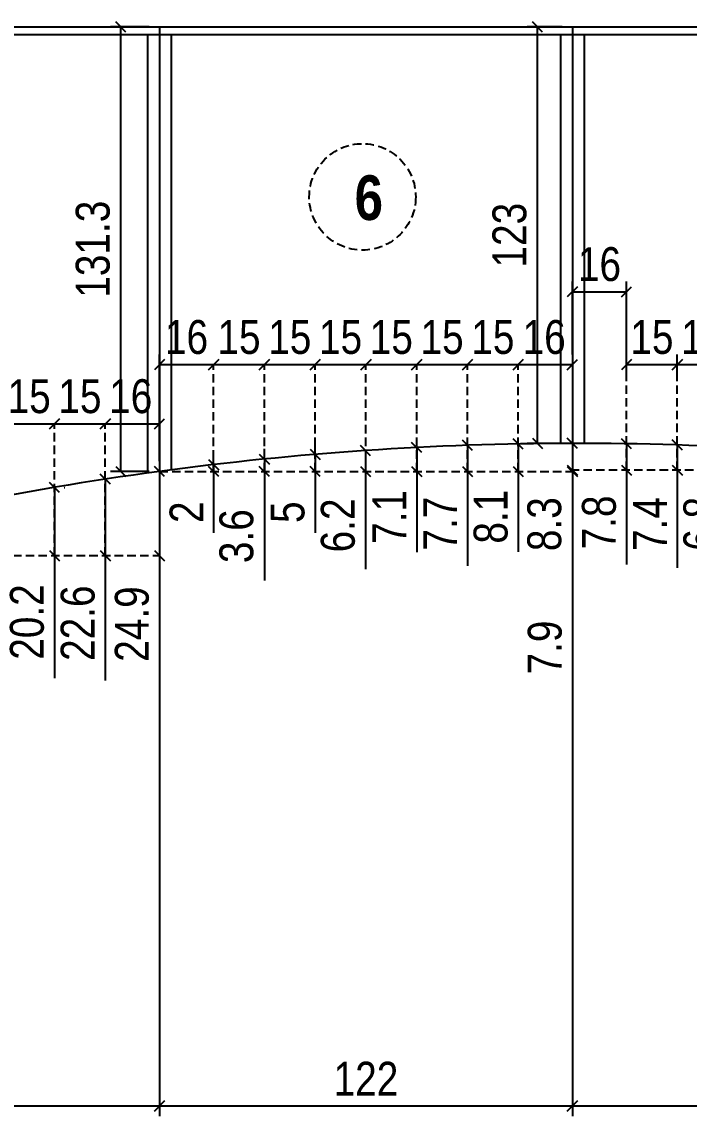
# Model space of a CAD drawing. Extents: x -15895 to 12929, y -2522 to 15173.
# Drawn here: x 10569 to 10766.1, y 4636.3 to 4959.6 of the extents above; entities that cross this region are included whole.
import ezdxf

# ---------------------------------------------------------------- set-up
doc = ezdxf.new("R2010")
doc.units = 0
doc.header["$PDMODE"] = 35
doc.header["$PDSIZE"] = -10
doc.linetypes.add('DASHED', pattern=[0.75, 0.5, -0.25])
for name, color, linetype in [('COTA', 241, 'Continuous'), ('NOMENCLATURA', 7, 'Continuous'), ('Painéis', 200, 'Continuous'), ('SARR_2.2x7', 40, 'Continuous'), ('SARR_3.5x7', 81, 'Continuous')]:
    doc.layers.add(name, color=color, linetype=linetype)
doc.styles.add('COTA TECNICA', font='techl___.ttf', dxfattribs={"height": 10})
doc.styles.add('TECNICA', font='techb___.ttf', dxfattribs={"height": 10})
doc.dimstyles.new('PAINEL', dxfattribs={"dimtxt": 10, "dimasz": 3, "dimexe": 3, "dimexo": 3, "dimgap": 3, "dimtad": 1, "dimdec": 1, "dimzin": 12, "dimdsep": 46, "dimtxsty": 'COTA TECNICA', "dimblk1": 'OBLIQUE', "dimblk2": 'OBLIQUE', "dimsah": 1, "dimcen": 0.9, "dimclrd": 4, "dimclre": 4, "dimclrt": 240, "dimadec": 1, "dimazin": 3, "dimtfac": 1, "dimtdec": 1, "dimtmove": 0, "dimatfit": 3, "dimfxl": 1, "dimtolj": 1, "dimtzin": 12, "dimarcsym": 0})

# ---------------------------------------------------------------- blocks, each defined once
blk = doc.blocks.new('_Oblique')
at = {"color": 0, "linetype": 'ByBlock', "lineweight": -2}
blk.add_line((-0.5, -0.5), (0.5, 0.5), dxfattribs=at)
blk = doc.blocks.new('*D2033')
at = {"layer": 'COTA', "color": 4, "lineweight": -2, "transparency": 16777216}
for p, q in [((10609.64, 4823.77), (10609.64, 4636.29)), ((10487.64, 4798.89), (10487.64, 4636.29)), ((10487.64, 4639.29), (10609.64, 4639.29))]:
    blk.add_line(p, q, dxfattribs=at)
at = {"layer": 'Defpoints', "color": 0, "transparency": 16777216}
for p in [(10609.64, 4826.77), (10487.64, 4801.89), (10609.64, 4639.29)]:
    blk.add_point(p, dxfattribs=at)
at = {"layer": 'COTA', "color": 4, "lineweight": -2, "transparency": 16777216, "xscale": 3, "yscale": 3, "zscale": 3, "rotation": 180}
blk.add_blockref('_Oblique', (10487.64, 4639.29), dxfattribs=at)
at = {"layer": 'COTA', "color": 4, "lineweight": -2, "transparency": 16777216, "xscale": 3, "yscale": 3, "zscale": 3}
blk.add_blockref('_Oblique', (10609.64, 4639.29), dxfattribs=at)
at = {"layer": 'COTA', "color": 240, "transparency": 16777216, "insert": (10548.64, 4647.35), "char_height": 10, "attachment_point": 5, "style": 'COTA TECNICA'}
blk.add_mtext('\\A1;122', dxfattribs=at)
blk = doc.blocks.new('*D2034')
at = {"layer": 'COTA', "color": 4, "lineweight": -2, "transparency": 16777216}
for p, q in [((10731.64, 4832.05), (10731.64, 4636.29)), ((10609.64, 4823.77), (10609.64, 4636.29)), ((10609.64, 4639.29), (10731.64, 4639.29))]:
    blk.add_line(p, q, dxfattribs=at)
at = {"layer": 'Defpoints', "color": 0, "transparency": 16777216}
for p in [(10731.64, 4835.05), (10609.64, 4826.77), (10731.64, 4639.29)]:
    blk.add_point(p, dxfattribs=at)
at = {"layer": 'COTA', "color": 4, "lineweight": -2, "transparency": 16777216, "xscale": 3, "yscale": 3, "zscale": 3, "rotation": 180}
blk.add_blockref('_Oblique', (10609.64, 4639.29), dxfattribs=at)
at = {"layer": 'COTA', "color": 4, "lineweight": -2, "transparency": 16777216, "xscale": 3, "yscale": 3, "zscale": 3}
blk.add_blockref('_Oblique', (10731.64, 4639.29), dxfattribs=at)
at = {"layer": 'COTA', "color": 240, "transparency": 16777216, "insert": (10670.64, 4647.35), "char_height": 10, "attachment_point": 5, "style": 'COTA TECNICA'}
blk.add_mtext('\\A1;122', dxfattribs=at)
blk = doc.blocks.new('*D2035')
at = {"layer": 'COTA', "color": 4, "lineweight": -2, "transparency": 16777216}
for p, q in [((10731.64, 4832.05), (10731.64, 4636.29)), ((10853.64, 4824.17), (10853.64, 4636.29)), ((10731.64, 4639.29), (10853.64, 4639.29))]:
    blk.add_line(p, q, dxfattribs=at)
at = {"layer": 'Defpoints', "color": 0, "transparency": 16777216}
for p in [(10731.64, 4835.05), (10853.64, 4827.17), (10853.64, 4639.29)]:
    blk.add_point(p, dxfattribs=at)
at = {"layer": 'COTA', "color": 4, "lineweight": -2, "transparency": 16777216, "xscale": 3, "yscale": 3, "zscale": 3, "rotation": 180}
blk.add_blockref('_Oblique', (10731.64, 4639.29), dxfattribs=at)
at = {"layer": 'COTA', "color": 4, "lineweight": -2, "transparency": 16777216, "xscale": 3, "yscale": 3, "zscale": 3}
blk.add_blockref('_Oblique', (10853.64, 4639.29), dxfattribs=at)
at = {"layer": 'COTA', "color": 240, "transparency": 16777216, "insert": (10792.64, 4647.35), "char_height": 10, "attachment_point": 5, "style": 'COTA TECNICA'}
blk.add_mtext('\\A1;122', dxfattribs=at)
blk = doc.blocks.new('*D2048')
at = {"layer": 'COTA', "color": 4, "lineweight": -2, "transparency": 16777216}
for p, q in [((10606.64, 4958.09), (10595.2, 4958.09)), ((10598.2, 4826.77), (10598.2, 4958.09)), ((10606.64, 4826.77), (10595.2, 4826.77))]:
    blk.add_line(p, q, dxfattribs=at)
at = {"layer": 'Defpoints', "color": 0, "transparency": 16777216}
for p in [(10598.2, 4958.09), (10609.64, 4958.09), (10609.64, 4826.77)]:
    blk.add_point(p, dxfattribs=at)
at = {"layer": 'COTA', "color": 4, "lineweight": -2, "transparency": 16777216, "xscale": 3, "yscale": 3, "zscale": 3}
for p, rotation in [((10598.2, 4958.09), 90), ((10598.2, 4826.77), 270)]:
    blk.add_blockref('_Oblique', p, dxfattribs=dict(at, rotation=rotation))
at = {"layer": 'COTA', "color": 240, "transparency": 16777216, "insert": (10589.98, 4892.43), "char_height": 10, "attachment_point": 5, "rotation": 90, "style": 'COTA TECNICA'}
blk.add_mtext('\\A1;131.3', dxfattribs=at)
blk = doc.blocks.new('*D2049')
at = {"layer": 'COTA', "color": 4, "lineweight": -2, "transparency": 16777216}
for p, q in [((10728.64, 4958.09), (10718.31, 4958.09)), ((10721.31, 4835.05), (10721.31, 4958.09)), ((10728.64, 4835.05), (10718.31, 4835.05))]:
    blk.add_line(p, q, dxfattribs=at)
at = {"layer": 'Defpoints', "color": 0, "transparency": 16777216}
for p in [(10721.31, 4958.09), (10731.64, 4958.09), (10731.64, 4835.05)]:
    blk.add_point(p, dxfattribs=at)
at = {"layer": 'COTA', "color": 4, "lineweight": -2, "transparency": 16777216, "xscale": 3, "yscale": 3, "zscale": 3}
for p, rotation in [((10721.31, 4958.09), 90), ((10721.31, 4835.05), 270)]:
    blk.add_blockref('_Oblique', p, dxfattribs=dict(at, rotation=rotation))
at = {"layer": 'COTA', "color": 240, "transparency": 16777216, "insert": (10713.09, 4896.57), "char_height": 10, "attachment_point": 5, "rotation": 90, "style": 'COTA TECNICA'}
blk.add_mtext('\\A1;123', dxfattribs=at)
blk = doc.blocks.new('*D2111')
at = {"layer": 'COTA', "color": 4, "lineweight": -2, "transparency": 16777216}
blk.add_line((10563.64, 4840.83), (10578.64, 4840.83), dxfattribs=at)
at = {"layer": 'Defpoints', "color": 0, "transparency": 16777216}
for p in [(10563.64, 4840.83), (10578.64, 4840.83), (10578.64, 4840.83)]:
    blk.add_point(p, dxfattribs=at)
at = {"layer": 'COTA', "color": 4, "lineweight": -2, "transparency": 16777216, "xscale": 3, "yscale": 3, "zscale": 3, "rotation": 180}
blk.add_blockref('_Oblique', (10563.64, 4840.83), dxfattribs=at)
at = {"layer": 'COTA', "color": 4, "lineweight": -2, "transparency": 16777216, "xscale": 3, "yscale": 3, "zscale": 3}
blk.add_blockref('_Oblique', (10578.64, 4840.83), dxfattribs=at)
at = {"layer": 'COTA', "color": 240, "transparency": 16777216, "insert": (10571.14, 4848.94), "char_height": 10, "attachment_point": 5, "style": 'COTA TECNICA'}
blk.add_mtext('\\A1;15', dxfattribs=at)
blk = doc.blocks.new('*D2112')
at = {"layer": 'COTA', "color": 4, "lineweight": -2, "transparency": 16777216}
blk.add_line((10578.64, 4840.83), (10593.64, 4840.83), dxfattribs=at)
at = {"layer": 'Defpoints', "color": 0, "transparency": 16777216}
for p in [(10578.64, 4840.83), (10593.64, 4840.83), (10593.64, 4840.83)]:
    blk.add_point(p, dxfattribs=at)
at = {"layer": 'COTA', "color": 4, "lineweight": -2, "transparency": 16777216, "xscale": 3, "yscale": 3, "zscale": 3, "rotation": 180}
blk.add_blockref('_Oblique', (10578.64, 4840.83), dxfattribs=at)
at = {"layer": 'COTA', "color": 4, "lineweight": -2, "transparency": 16777216, "xscale": 3, "yscale": 3, "zscale": 3}
blk.add_blockref('_Oblique', (10593.64, 4840.83), dxfattribs=at)
at = {"layer": 'COTA', "color": 240, "transparency": 16777216, "insert": (10586.14, 4848.94), "char_height": 10, "attachment_point": 5, "style": 'COTA TECNICA'}
blk.add_mtext('\\A1;15', dxfattribs=at)
blk = doc.blocks.new('*D2113')
at = {"layer": 'COTA', "color": 4, "lineweight": -2, "transparency": 16777216}
blk.add_line((10593.64, 4840.83), (10609.64, 4840.83), dxfattribs=at)
at = {"layer": 'Defpoints', "color": 0, "transparency": 16777216}
for p in [(10593.64, 4840.83), (10609.64, 4840.83), (10609.64, 4840.83)]:
    blk.add_point(p, dxfattribs=at)
at = {"layer": 'COTA', "color": 4, "lineweight": -2, "transparency": 16777216, "xscale": 3, "yscale": 3, "zscale": 3, "rotation": 180}
blk.add_blockref('_Oblique', (10593.64, 4840.83), dxfattribs=at)
at = {"layer": 'COTA', "color": 4, "lineweight": -2, "transparency": 16777216, "xscale": 3, "yscale": 3, "zscale": 3}
blk.add_blockref('_Oblique', (10609.64, 4840.83), dxfattribs=at)
at = {"layer": 'COTA', "color": 240, "transparency": 16777216, "insert": (10601.14, 4848.93), "char_height": 10, "attachment_point": 5, "style": 'COTA TECNICA'}
blk.add_mtext('\\A1;16', dxfattribs=at)
blk = doc.blocks.new('*D2119')
at = {"layer": 'COTA', "color": 4, "lineweight": -2, "transparency": 16777216}
for p, q in [((10578.64, 4822.04), (10578.64, 4801.89)), ((10581.52, 4822.04), (10581.64, 4822.04)), ((10578.64, 4801.89), (10578.64, 4765.68))]:
    blk.add_line(p, q, dxfattribs=at)
at = {"layer": 'Defpoints', "color": 0, "transparency": 16777216}
for p in [(10578.52, 4822.04), (10578.64, 4801.89), (10578.64, 4801.89)]:
    blk.add_point(p, dxfattribs=at)
at = {"layer": 'COTA', "color": 4, "lineweight": -2, "transparency": 16777216, "xscale": 3, "yscale": 3, "zscale": 3}
for p, rotation in [((10578.64, 4822.04), 90), ((10578.64, 4801.89), 270)]:
    blk.add_blockref('_Oblique', p, dxfattribs=dict(at, rotation=rotation))
at = {"layer": 'COTA', "color": 240, "transparency": 16777216, "insert": (10570.53, 4782.28), "char_height": 10, "attachment_point": 5, "rotation": 90, "style": 'COTA TECNICA'}
blk.add_mtext('\\A1;20.2', dxfattribs=at)
blk = doc.blocks.new('*D2120')
at = {"layer": 'COTA', "color": 4, "lineweight": -2, "transparency": 16777216}
for p, q in [((10593.64, 4824.47), (10593.64, 4801.89)), ((10593.64, 4801.89), (10593.64, 4764.98))]:
    blk.add_line(p, q, dxfattribs=at)
at = {"layer": 'Defpoints', "color": 0, "transparency": 16777216}
for p in [(10593.64, 4824.47), (10593.64, 4801.89), (10593.64, 4801.89)]:
    blk.add_point(p, dxfattribs=at)
at = {"layer": 'COTA', "color": 4, "lineweight": -2, "transparency": 16777216, "xscale": 3, "yscale": 3, "zscale": 3}
for p, rotation in [((10593.64, 4824.47), 90), ((10593.64, 4801.89), 270)]:
    blk.add_blockref('_Oblique', p, dxfattribs=dict(at, rotation=rotation))
at = {"layer": 'COTA', "color": 240, "transparency": 16777216, "insert": (10585.53, 4781.93), "char_height": 10, "attachment_point": 5, "rotation": 90, "style": 'COTA TECNICA'}
blk.add_mtext('\\A1;22.6', dxfattribs=at)
blk = doc.blocks.new('*D2121')
at = {"layer": 'COTA', "color": 4, "lineweight": -2, "transparency": 16777216}
for p, q in [((10609.64, 4826.77), (10609.64, 4801.89)), ((10609.64, 4801.89), (10609.64, 4764.48))]:
    blk.add_line(p, q, dxfattribs=at)
at = {"layer": 'Defpoints', "color": 0, "transparency": 16777216}
for p in [(10609.64, 4826.77), (10609.64, 4801.89), (10609.64, 4801.89)]:
    blk.add_point(p, dxfattribs=at)
at = {"layer": 'COTA', "color": 4, "lineweight": -2, "transparency": 16777216, "xscale": 3, "yscale": 3, "zscale": 3}
for p, rotation in [((10609.64, 4826.77), 90), ((10609.64, 4801.89), 270)]:
    blk.add_blockref('_Oblique', p, dxfattribs=dict(at, rotation=rotation))
at = {"layer": 'COTA', "color": 240, "transparency": 16777216, "insert": (10601.53, 4781.68), "char_height": 10, "attachment_point": 5, "rotation": 90, "style": 'COTA TECNICA'}
blk.add_mtext('\\A1;24.9', dxfattribs=at)
blk = doc.blocks.new('*D2122')
at = {"layer": 'COTA', "color": 4, "lineweight": -2, "transparency": 16777216}
for p, q in [((10670.5, 4832.92), (10670.5, 4826.77)), ((10670.5, 4826.77), (10670.5, 4797.87))]:
    blk.add_line(p, q, dxfattribs=at)
at = {"layer": 'Defpoints', "color": 0, "transparency": 16777216}
for p in [(10670.5, 4832.92), (10670.5, 4826.77), (10670.5, 4826.77)]:
    blk.add_point(p, dxfattribs=at)
at = {"layer": 'COTA', "color": 4, "lineweight": -2, "transparency": 16777216, "xscale": 3, "yscale": 3, "zscale": 3}
for p, rotation in [((10670.5, 4832.92), 90), ((10670.5, 4826.77), 270)]:
    blk.add_blockref('_Oblique', p, dxfattribs=dict(at, rotation=rotation))
at = {"layer": 'COTA', "color": 240, "transparency": 16777216, "insert": (10662.4, 4810.82), "char_height": 10, "attachment_point": 5, "rotation": 90, "style": 'COTA TECNICA'}
blk.add_mtext('\\A1;6.2', dxfattribs=at)
blk = doc.blocks.new('*D2123')
at = {"layer": 'COTA', "color": 4, "lineweight": -2, "transparency": 16777216}
for p, q in [((10685.64, 4833.83), (10685.64, 4826.77)), ((10685.64, 4826.77), (10685.64, 4802.9))]:
    blk.add_line(p, q, dxfattribs=at)
at = {"layer": 'Defpoints', "color": 0, "transparency": 16777216}
for p in [(10685.64, 4833.83), (10685.64, 4826.77), (10685.64, 4826.77)]:
    blk.add_point(p, dxfattribs=at)
at = {"layer": 'COTA', "color": 4, "lineweight": -2, "transparency": 16777216, "xscale": 3, "yscale": 3, "zscale": 3}
for p, rotation in [((10685.64, 4833.83), 90), ((10685.64, 4826.77), 270)]:
    blk.add_blockref('_Oblique', p, dxfattribs=dict(at, rotation=rotation))
at = {"layer": 'COTA', "color": 240, "transparency": 16777216, "insert": (10677.56, 4813.33), "char_height": 10, "attachment_point": 5, "rotation": 90, "style": 'COTA TECNICA'}
blk.add_mtext('\\A1;7.1', dxfattribs=at)
blk = doc.blocks.new('*D2124')
at = {"layer": 'COTA', "color": 4, "lineweight": -2, "transparency": 16777216}
for p, q in [((10700.64, 4834.48), (10700.64, 4826.77)), ((10700.64, 4826.77), (10700.64, 4798.92))]:
    blk.add_line(p, q, dxfattribs=at)
at = {"layer": 'Defpoints', "color": 0, "transparency": 16777216}
for p in [(10700.64, 4834.48), (10700.64, 4826.77), (10700.64, 4826.77)]:
    blk.add_point(p, dxfattribs=at)
at = {"layer": 'COTA', "color": 4, "lineweight": -2, "transparency": 16777216, "xscale": 3, "yscale": 3, "zscale": 3}
for p, rotation in [((10700.64, 4834.48), 90), ((10700.64, 4826.77), 270)]:
    blk.add_blockref('_Oblique', p, dxfattribs=dict(at, rotation=rotation))
at = {"layer": 'COTA', "color": 240, "transparency": 16777216, "insert": (10692.56, 4811.35), "char_height": 10, "attachment_point": 5, "rotation": 90, "style": 'COTA TECNICA'}
blk.add_mtext('\\A1;7.7', dxfattribs=at)
blk = doc.blocks.new('*D2125')
at = {"layer": 'COTA', "color": 4, "lineweight": -2, "transparency": 16777216}
for p, q in [((10715.64, 4834.88), (10715.64, 4826.77)), ((10715.64, 4826.77), (10715.64, 4803.05))]:
    blk.add_line(p, q, dxfattribs=at)
at = {"layer": 'Defpoints', "color": 0, "transparency": 16777216}
for p in [(10715.64, 4834.88), (10715.64, 4826.77), (10715.64, 4826.77)]:
    blk.add_point(p, dxfattribs=at)
at = {"layer": 'COTA', "color": 4, "lineweight": -2, "transparency": 16777216, "xscale": 3, "yscale": 3, "zscale": 3}
for p, rotation in [((10715.64, 4834.88), 90), ((10715.64, 4826.77), 270)]:
    blk.add_blockref('_Oblique', p, dxfattribs=dict(at, rotation=rotation))
at = {"layer": 'COTA', "color": 240, "transparency": 16777216, "insert": (10707.54, 4813.41), "char_height": 10, "attachment_point": 5, "rotation": 90, "style": 'COTA TECNICA'}
blk.add_mtext('\\A1;8.1', dxfattribs=at)
blk = doc.blocks.new('*D2126')
at = {"layer": 'COTA', "color": 4, "lineweight": -2, "transparency": 16777216}
for p, q in [((10731.64, 4835.05), (10731.64, 4826.77)), ((10731.64, 4826.77), (10731.64, 4798.62))]:
    blk.add_line(p, q, dxfattribs=at)
at = {"layer": 'Defpoints', "color": 0, "transparency": 16777216}
for p in [(10731.64, 4835.05), (10731.64, 4826.77), (10731.64, 4826.77)]:
    blk.add_point(p, dxfattribs=at)
at = {"layer": 'COTA', "color": 4, "lineweight": -2, "transparency": 16777216, "xscale": 3, "yscale": 3, "zscale": 3}
for p, rotation in [((10731.64, 4835.05), 90), ((10731.64, 4826.77), 270)]:
    blk.add_blockref('_Oblique', p, dxfattribs=dict(at, rotation=rotation))
at = {"layer": 'COTA', "color": 240, "transparency": 16777216, "insert": (10723.4, 4811.19), "char_height": 10, "attachment_point": 5, "rotation": 90, "style": 'COTA TECNICA'}
blk.add_mtext('\\A1;8.3', dxfattribs=at)
blk = doc.blocks.new('*D2127')
at = {"layer": 'COTA', "color": 4, "lineweight": -2, "transparency": 16777216}
for p, q in [((10625.64, 4828.78), (10625.64, 4831.78)), ((10625.64, 4828.78), (10625.64, 4826.77)), ((10625.64, 4826.77), (10625.64, 4808.66))]:
    blk.add_line(p, q, dxfattribs=at)
at = {"layer": 'Defpoints', "color": 0, "transparency": 16777216}
for p in [(10625.64, 4828.78), (10625.64, 4826.77), (10625.64, 4826.77)]:
    blk.add_point(p, dxfattribs=at)
at = {"layer": 'COTA', "color": 4, "lineweight": -2, "transparency": 16777216, "xscale": 3, "yscale": 3, "zscale": 3}
for p, rotation in [((10625.64, 4828.78), 270), ((10625.64, 4826.77), 90)]:
    blk.add_blockref('_Oblique', p, dxfattribs=dict(at, rotation=rotation))
at = {"layer": 'COTA', "color": 240, "transparency": 16777216, "insert": (10617.64, 4814.71), "char_height": 10, "attachment_point": 5, "rotation": 90, "style": 'COTA TECNICA'}
blk.add_mtext('\\A1;2', dxfattribs=at)
blk = doc.blocks.new('*D2128')
at = {"layer": 'COTA', "color": 4, "lineweight": -2, "transparency": 16777216}
for p, q in [((10640.64, 4830.41), (10640.64, 4833.41)), ((10640.64, 4830.41), (10640.64, 4826.77)), ((10640.64, 4826.77), (10640.64, 4794.52))]:
    blk.add_line(p, q, dxfattribs=at)
at = {"layer": 'Defpoints', "color": 0, "transparency": 16777216}
for p in [(10640.64, 4830.41), (10640.64, 4826.77), (10640.64, 4826.77)]:
    blk.add_point(p, dxfattribs=at)
at = {"layer": 'COTA', "color": 4, "lineweight": -2, "transparency": 16777216, "xscale": 3, "yscale": 3, "zscale": 3}
for p, rotation in [((10640.64, 4830.41), 270), ((10640.64, 4826.77), 90)]:
    blk.add_blockref('_Oblique', p, dxfattribs=dict(at, rotation=rotation))
at = {"layer": 'COTA', "color": 240, "transparency": 16777216, "insert": (10632.42, 4807.64), "char_height": 10, "attachment_point": 5, "rotation": 90, "style": 'COTA TECNICA'}
blk.add_mtext('\\A1;3.6', dxfattribs=at)
blk = doc.blocks.new('*D2129')
at = {"layer": 'COTA', "color": 4, "lineweight": -2, "transparency": 16777216}
for p, q in [((10655.64, 4831.8), (10655.64, 4834.8)), ((10655.64, 4831.8), (10655.64, 4826.77)), ((10655.64, 4826.77), (10655.64, 4808.67))]:
    blk.add_line(p, q, dxfattribs=at)
at = {"layer": 'Defpoints', "color": 0, "transparency": 16777216}
for p in [(10655.64, 4831.8), (10655.64, 4826.77), (10655.64, 4826.77)]:
    blk.add_point(p, dxfattribs=at)
at = {"layer": 'COTA', "color": 4, "lineweight": -2, "transparency": 16777216, "xscale": 3, "yscale": 3, "zscale": 3}
for p, rotation in [((10655.64, 4831.8), 270), ((10655.64, 4826.77), 90)]:
    blk.add_blockref('_Oblique', p, dxfattribs=dict(at, rotation=rotation))
at = {"layer": 'COTA', "color": 240, "transparency": 16777216, "insert": (10647.53, 4814.72), "char_height": 10, "attachment_point": 5, "rotation": 90, "style": 'COTA TECNICA'}
blk.add_mtext('\\A1;5', dxfattribs=at)
blk = doc.blocks.new('*D2130')
at = {"layer": 'COTA', "color": 4, "lineweight": -2, "transparency": 16777216}
blk.add_line((10625.64, 4858.32), (10640.64, 4858.32), dxfattribs=at)
at = {"layer": 'Defpoints', "color": 0, "transparency": 16777216}
for p in [(10625.64, 4858.32), (10640.64, 4858.32), (10640.64, 4858.32)]:
    blk.add_point(p, dxfattribs=at)
at = {"layer": 'COTA', "color": 4, "lineweight": -2, "transparency": 16777216, "xscale": 3, "yscale": 3, "zscale": 3, "rotation": 180}
blk.add_blockref('_Oblique', (10625.64, 4858.32), dxfattribs=at)
at = {"layer": 'COTA', "color": 4, "lineweight": -2, "transparency": 16777216, "xscale": 3, "yscale": 3, "zscale": 3}
blk.add_blockref('_Oblique', (10640.64, 4858.32), dxfattribs=at)
at = {"layer": 'COTA', "color": 240, "transparency": 16777216, "insert": (10633.14, 4866.43), "char_height": 10, "attachment_point": 5, "style": 'COTA TECNICA'}
blk.add_mtext('\\A1;15', dxfattribs=at)
blk = doc.blocks.new('*D2131')
at = {"layer": 'COTA', "color": 4, "lineweight": -2, "transparency": 16777216}
for p, q in [((10609.64, 4829.77), (10609.64, 4861.32)), ((10609.64, 4858.32), (10625.64, 4858.32))]:
    blk.add_line(p, q, dxfattribs=at)
at = {"layer": 'Defpoints', "color": 0, "transparency": 16777216}
for p in [(10625.64, 4858.32), (10625.64, 4858.32), (10609.64, 4826.77)]:
    blk.add_point(p, dxfattribs=at)
at = {"layer": 'COTA', "color": 4, "lineweight": -2, "transparency": 16777216, "xscale": 3, "yscale": 3, "zscale": 3, "rotation": 180}
blk.add_blockref('_Oblique', (10609.64, 4858.32), dxfattribs=at)
at = {"layer": 'COTA', "color": 4, "lineweight": -2, "transparency": 16777216, "xscale": 3, "yscale": 3, "zscale": 3}
blk.add_blockref('_Oblique', (10625.64, 4858.32), dxfattribs=at)
at = {"layer": 'COTA', "color": 240, "transparency": 16777216, "insert": (10617.64, 4866.42), "char_height": 10, "attachment_point": 5, "style": 'COTA TECNICA'}
blk.add_mtext('\\A1;16', dxfattribs=at)
blk = doc.blocks.new('*D2132')
at = {"layer": 'COTA', "color": 4, "lineweight": -2, "transparency": 16777216}
blk.add_line((10640.64, 4858.32), (10655.64, 4858.32), dxfattribs=at)
at = {"layer": 'Defpoints', "color": 0, "transparency": 16777216}
for p in [(10640.64, 4858.32), (10655.64, 4858.32), (10655.64, 4858.32)]:
    blk.add_point(p, dxfattribs=at)
at = {"layer": 'COTA', "color": 4, "lineweight": -2, "transparency": 16777216, "xscale": 3, "yscale": 3, "zscale": 3, "rotation": 180}
blk.add_blockref('_Oblique', (10640.64, 4858.32), dxfattribs=at)
at = {"layer": 'COTA', "color": 4, "lineweight": -2, "transparency": 16777216, "xscale": 3, "yscale": 3, "zscale": 3}
blk.add_blockref('_Oblique', (10655.64, 4858.32), dxfattribs=at)
at = {"layer": 'COTA', "color": 240, "transparency": 16777216, "insert": (10648.14, 4866.43), "char_height": 10, "attachment_point": 5, "style": 'COTA TECNICA'}
blk.add_mtext('\\A1;15', dxfattribs=at)
blk = doc.blocks.new('*D2133')
at = {"layer": 'COTA', "color": 4, "lineweight": -2, "transparency": 16777216}
blk.add_line((10655.64, 4858.32), (10670.64, 4858.32), dxfattribs=at)
at = {"layer": 'Defpoints', "color": 0, "transparency": 16777216}
for p in [(10655.64, 4858.32), (10670.64, 4858.32), (10670.64, 4858.32)]:
    blk.add_point(p, dxfattribs=at)
at = {"layer": 'COTA', "color": 4, "lineweight": -2, "transparency": 16777216, "xscale": 3, "yscale": 3, "zscale": 3, "rotation": 180}
blk.add_blockref('_Oblique', (10655.64, 4858.32), dxfattribs=at)
at = {"layer": 'COTA', "color": 4, "lineweight": -2, "transparency": 16777216, "xscale": 3, "yscale": 3, "zscale": 3}
blk.add_blockref('_Oblique', (10670.64, 4858.32), dxfattribs=at)
at = {"layer": 'COTA', "color": 240, "transparency": 16777216, "insert": (10663.14, 4866.43), "char_height": 10, "attachment_point": 5, "style": 'COTA TECNICA'}
blk.add_mtext('\\A1;15', dxfattribs=at)
blk = doc.blocks.new('*D2134')
at = {"layer": 'COTA', "color": 4, "lineweight": -2, "transparency": 16777216}
blk.add_line((10670.64, 4858.32), (10685.64, 4858.32), dxfattribs=at)
at = {"layer": 'Defpoints', "color": 0, "transparency": 16777216}
for p in [(10670.64, 4858.32), (10685.64, 4858.32), (10685.64, 4858.32)]:
    blk.add_point(p, dxfattribs=at)
at = {"layer": 'COTA', "color": 4, "lineweight": -2, "transparency": 16777216, "xscale": 3, "yscale": 3, "zscale": 3, "rotation": 180}
blk.add_blockref('_Oblique', (10670.64, 4858.32), dxfattribs=at)
at = {"layer": 'COTA', "color": 4, "lineweight": -2, "transparency": 16777216, "xscale": 3, "yscale": 3, "zscale": 3}
blk.add_blockref('_Oblique', (10685.64, 4858.32), dxfattribs=at)
at = {"layer": 'COTA', "color": 240, "transparency": 16777216, "insert": (10678.14, 4866.43), "char_height": 10, "attachment_point": 5, "style": 'COTA TECNICA'}
blk.add_mtext('\\A1;15', dxfattribs=at)
blk = doc.blocks.new('*D2135')
at = {"layer": 'COTA', "color": 4, "lineweight": -2, "transparency": 16777216}
blk.add_line((10685.64, 4858.32), (10700.64, 4858.32), dxfattribs=at)
at = {"layer": 'Defpoints', "color": 0, "transparency": 16777216}
for p in [(10685.64, 4858.32), (10700.64, 4858.32), (10700.64, 4858.32)]:
    blk.add_point(p, dxfattribs=at)
at = {"layer": 'COTA', "color": 4, "lineweight": -2, "transparency": 16777216, "xscale": 3, "yscale": 3, "zscale": 3, "rotation": 180}
blk.add_blockref('_Oblique', (10685.64, 4858.32), dxfattribs=at)
at = {"layer": 'COTA', "color": 4, "lineweight": -2, "transparency": 16777216, "xscale": 3, "yscale": 3, "zscale": 3}
blk.add_blockref('_Oblique', (10700.64, 4858.32), dxfattribs=at)
at = {"layer": 'COTA', "color": 240, "transparency": 16777216, "insert": (10693.14, 4866.43), "char_height": 10, "attachment_point": 5, "style": 'COTA TECNICA'}
blk.add_mtext('\\A1;15', dxfattribs=at)
blk = doc.blocks.new('*D2136')
at = {"layer": 'COTA', "color": 4, "lineweight": -2, "transparency": 16777216}
blk.add_line((10700.64, 4858.32), (10715.64, 4858.32), dxfattribs=at)
at = {"layer": 'Defpoints', "color": 0, "transparency": 16777216}
for p in [(10700.64, 4858.32), (10715.64, 4858.32), (10715.64, 4858.32)]:
    blk.add_point(p, dxfattribs=at)
at = {"layer": 'COTA', "color": 4, "lineweight": -2, "transparency": 16777216, "xscale": 3, "yscale": 3, "zscale": 3, "rotation": 180}
blk.add_blockref('_Oblique', (10700.64, 4858.32), dxfattribs=at)
at = {"layer": 'COTA', "color": 4, "lineweight": -2, "transparency": 16777216, "xscale": 3, "yscale": 3, "zscale": 3}
blk.add_blockref('_Oblique', (10715.64, 4858.32), dxfattribs=at)
at = {"layer": 'COTA', "color": 240, "transparency": 16777216, "insert": (10708.14, 4866.43), "char_height": 10, "attachment_point": 5, "style": 'COTA TECNICA'}
blk.add_mtext('\\A1;15', dxfattribs=at)
blk = doc.blocks.new('*D2137')
at = {"layer": 'COTA', "color": 4, "lineweight": -2, "transparency": 16777216}
blk.add_line((10715.64, 4858.32), (10731.64, 4858.32), dxfattribs=at)
at = {"layer": 'Defpoints', "color": 0, "transparency": 16777216}
for p in [(10715.64, 4858.32), (10731.64, 4858.32), (10731.64, 4858.32)]:
    blk.add_point(p, dxfattribs=at)
at = {"layer": 'COTA', "color": 4, "lineweight": -2, "transparency": 16777216, "xscale": 3, "yscale": 3, "zscale": 3, "rotation": 180}
blk.add_blockref('_Oblique', (10715.64, 4858.32), dxfattribs=at)
at = {"layer": 'COTA', "color": 4, "lineweight": -2, "transparency": 16777216, "xscale": 3, "yscale": 3, "zscale": 3}
blk.add_blockref('_Oblique', (10731.64, 4858.32), dxfattribs=at)
at = {"layer": 'COTA', "color": 240, "transparency": 16777216, "insert": (10723.3, 4866.42), "char_height": 10, "attachment_point": 5, "style": 'COTA TECNICA'}
blk.add_mtext('\\A1;16', dxfattribs=at)
blk = doc.blocks.new('*D2138')
at = {"layer": 'COTA', "color": 4, "lineweight": -2, "transparency": 16777216}
for p, q in [((10731.64, 4861.32), (10731.64, 4882.86)), ((10747.64, 4853.44), (10747.64, 4882.86)), ((10731.64, 4879.86), (10747.64, 4879.86))]:
    blk.add_line(p, q, dxfattribs=at)
at = {"layer": 'Defpoints', "color": 0, "transparency": 16777216}
for p in [(10747.64, 4879.86), (10731.64, 4858.32), (10747.64, 4850.44)]:
    blk.add_point(p, dxfattribs=at)
at = {"layer": 'COTA', "color": 4, "lineweight": -2, "transparency": 16777216, "xscale": 3, "yscale": 3, "zscale": 3, "rotation": 180}
blk.add_blockref('_Oblique', (10731.64, 4879.86), dxfattribs=at)
at = {"layer": 'COTA', "color": 4, "lineweight": -2, "transparency": 16777216, "xscale": 3, "yscale": 3, "zscale": 3}
blk.add_blockref('_Oblique', (10747.64, 4879.86), dxfattribs=at)
at = {"layer": 'COTA', "color": 240, "transparency": 16777216, "insert": (10739.64, 4887.96), "char_height": 10, "attachment_point": 5, "style": 'COTA TECNICA'}
blk.add_mtext('\\A1;16', dxfattribs=at)
blk = doc.blocks.new('*D2139')
at = {"layer": 'COTA', "color": 4, "lineweight": -2, "transparency": 16777216}
for p, q in [((10762.64, 4853.44), (10762.64, 4861.32)), ((10747.64, 4858.32), (10762.64, 4858.32))]:
    blk.add_line(p, q, dxfattribs=at)
at = {"layer": 'Defpoints', "color": 0, "transparency": 16777216}
for p in [(10747.64, 4858.32), (10762.64, 4858.32), (10762.64, 4850.44)]:
    blk.add_point(p, dxfattribs=at)
at = {"layer": 'COTA', "color": 4, "lineweight": -2, "transparency": 16777216, "xscale": 3, "yscale": 3, "zscale": 3, "rotation": 180}
blk.add_blockref('_Oblique', (10747.64, 4858.32), dxfattribs=at)
at = {"layer": 'COTA', "color": 4, "lineweight": -2, "transparency": 16777216, "xscale": 3, "yscale": 3, "zscale": 3}
blk.add_blockref('_Oblique', (10762.64, 4858.32), dxfattribs=at)
at = {"layer": 'COTA', "color": 240, "transparency": 16777216, "insert": (10755.14, 4866.43), "char_height": 10, "attachment_point": 5, "style": 'COTA TECNICA'}
blk.add_mtext('\\A1;15', dxfattribs=at)
blk = doc.blocks.new('*D2140')
at = {"layer": 'COTA', "color": 4, "lineweight": -2, "transparency": 16777216}
blk.add_line((10762.64, 4858.32), (10777.64, 4858.32), dxfattribs=at)
at = {"layer": 'Defpoints', "color": 0, "transparency": 16777216}
for p in [(10762.64, 4858.32), (10777.64, 4858.32), (10777.64, 4858.32)]:
    blk.add_point(p, dxfattribs=at)
at = {"layer": 'COTA', "color": 4, "lineweight": -2, "transparency": 16777216, "xscale": 3, "yscale": 3, "zscale": 3, "rotation": 180}
blk.add_blockref('_Oblique', (10762.64, 4858.32), dxfattribs=at)
at = {"layer": 'COTA', "color": 4, "lineweight": -2, "transparency": 16777216, "xscale": 3, "yscale": 3, "zscale": 3}
blk.add_blockref('_Oblique', (10777.64, 4858.32), dxfattribs=at)
at = {"layer": 'COTA', "color": 240, "transparency": 16777216, "insert": (10770.14, 4866.43), "char_height": 10, "attachment_point": 5, "style": 'COTA TECNICA'}
blk.add_mtext('\\A1;15', dxfattribs=at)
blk = doc.blocks.new('*D2147')
at = {"layer": 'COTA', "color": 4, "lineweight": -2, "transparency": 16777216}
for p, q in [((10777.64, 4833.98), (10777.64, 4827.17)), ((10777.64, 4827.17), (10777.64, 4798.43))]:
    blk.add_line(p, q, dxfattribs=at)
at = {"layer": 'Defpoints', "color": 0, "transparency": 16777216}
for p in [(10777.64, 4833.98), (10777.64, 4827.17), (10777.64, 4827.17)]:
    blk.add_point(p, dxfattribs=at)
at = {"layer": 'COTA', "color": 4, "lineweight": -2, "transparency": 16777216, "xscale": 3, "yscale": 3, "zscale": 3}
for p, rotation in [((10777.64, 4833.98), 90), ((10777.64, 4827.17), 270)]:
    blk.add_blockref('_Oblique', p, dxfattribs=dict(at, rotation=rotation))
at = {"layer": 'COTA', "color": 240, "transparency": 16777216, "insert": (10769.51, 4811.3), "char_height": 10, "attachment_point": 5, "rotation": 90, "style": 'COTA TECNICA'}
blk.add_mtext('\\A1;6.8', dxfattribs=at)
blk = doc.blocks.new('*D2148')
at = {"layer": 'COTA', "color": 4, "lineweight": -2, "transparency": 16777216}
for p, q in [((10762.64, 4834.58), (10762.64, 4827.17)), ((10762.64, 4827.17), (10762.64, 4798.27))]:
    blk.add_line(p, q, dxfattribs=at)
at = {"layer": 'Defpoints', "color": 0, "transparency": 16777216}
for p in [(10762.64, 4834.58), (10762.64, 4827.17), (10762.64, 4827.17)]:
    blk.add_point(p, dxfattribs=at)
at = {"layer": 'COTA', "color": 4, "lineweight": -2, "transparency": 16777216, "xscale": 3, "yscale": 3, "zscale": 3}
for p, rotation in [((10762.64, 4834.58), 90), ((10762.64, 4827.17), 270)]:
    blk.add_blockref('_Oblique', p, dxfattribs=dict(at, rotation=rotation))
at = {"layer": 'COTA', "color": 240, "transparency": 16777216, "insert": (10754.56, 4811.22), "char_height": 10, "attachment_point": 5, "rotation": 90, "style": 'COTA TECNICA'}
blk.add_mtext('\\A1;7.4', dxfattribs=at)
blk = doc.blocks.new('*D2149')
at = {"layer": 'COTA', "color": 4, "lineweight": -2, "transparency": 16777216}
for p, q in [((10747.64, 4834.93), (10747.64, 4827.17)), ((10747.64, 4827.17), (10747.64, 4799.23))]:
    blk.add_line(p, q, dxfattribs=at)
at = {"layer": 'Defpoints', "color": 0, "transparency": 16777216}
for p in [(10747.64, 4834.93), (10747.64, 4827.17), (10747.64, 4827.17)]:
    blk.add_point(p, dxfattribs=at)
at = {"layer": 'COTA', "color": 4, "lineweight": -2, "transparency": 16777216, "xscale": 3, "yscale": 3, "zscale": 3}
for p, rotation in [((10747.64, 4834.93), 90), ((10747.64, 4827.17), 270)]:
    blk.add_blockref('_Oblique', p, dxfattribs=dict(at, rotation=rotation))
at = {"layer": 'COTA', "color": 240, "transparency": 16777216, "insert": (10739.54, 4811.7), "char_height": 10, "attachment_point": 5, "rotation": 90, "style": 'COTA TECNICA'}
blk.add_mtext('\\A1;7.8', dxfattribs=at)
blk = doc.blocks.new('*D2150')
at = {"layer": 'COTA', "color": 4, "lineweight": -2, "transparency": 16777216}
for p, q in [((10728.64, 4835.05), (10728.64, 4835.05)), ((10731.64, 4835.05), (10731.64, 4827.17)), ((10731.64, 4827.17), (10731.64, 4761.9))]:
    blk.add_line(p, q, dxfattribs=at)
at = {"layer": 'Defpoints', "color": 0, "transparency": 16777216}
for p in [(10731.64, 4835.05), (10731.64, 4827.17), (10731.64, 4827.17)]:
    blk.add_point(p, dxfattribs=at)
at = {"layer": 'COTA', "color": 4, "lineweight": -2, "transparency": 16777216, "xscale": 3, "yscale": 3, "zscale": 3}
for p, rotation in [((10731.64, 4835.05), 90), ((10731.64, 4827.17), 270)]:
    blk.add_blockref('_Oblique', p, dxfattribs=dict(at, rotation=rotation))
at = {"layer": 'COTA', "color": 240, "transparency": 16777216, "insert": (10723.53, 4774.74), "char_height": 10, "attachment_point": 5, "rotation": 90, "style": 'COTA TECNICA'}
blk.add_mtext('\\A1;7.9', dxfattribs=at)

msp = doc.modelspace()

# ---------------------------------------------------------------- linework, layer by layer
at = {"layer": 'COTA', "linetype": 'DASHED', "ltscale": 5}
for p, q in [((10747.64, 4827.17), (10747.64, 4859.57)), ((10762.64, 4827.17), (10762.64, 4859.57)), ((10625.64, 4826.77), (10625.64, 4858.32)), ((10640.64, 4826.77), (10640.64, 4858.32)), ((10655.64, 4826.77), (10655.64, 4858.32)), ((10670.64, 4826.77), (10670.64, 4858.32)), ((10685.64, 4826.77), (10685.64, 4858.32)), ((10700.64, 4826.77), (10700.64, 4858.32)), ((10715.64, 4826.77), (10715.64, 4858.32)), ((10578.64, 4801.89), (10578.64, 4840.83)), ((10593.64, 4801.89), (10593.64, 4840.83)), ((10853.64, 4827.17), (10731.64, 4827.17)), ((10609.64, 4826.77), (10731.64, 4826.77)), ((10487.64, 4801.89), (10609.64, 4801.89))]:
    msp.add_line(p, q, dxfattribs=at)
at = {"layer": 'COTA'}
for p, q in [((10731.64, 4835.05), (10731.64, 4826.77)), ((10609.64, 4826.77), (10609.64, 4801.89))]:
    msp.add_line(p, q, dxfattribs=at)
at = {"layer": 'COTA', "linetype": 'DASHED', "ltscale": 5}
msp.add_circle((10669.62, 4907.88), 15.72, dxfattribs=at)
at = {"layer": 'Painéis', "linetype": 'ByBlock'}
for p, q in [((10243.64, 4958.09), (11222.64, 4958.09)), ((10609.64, 4958.09), (10609.64, 4826.77)), ((10731.64, 4958.09), (10731.64, 4835.05))]:
    msp.add_line(p, q, dxfattribs=at)
for start, end in [(90.09288, 97.6697), (82.51769, 90.09288), (97.6697, 105.38496)]:
    msp.add_arc((10733.14, 3909.69), 925.36, start, end, dxfattribs=at)
at = {"layer": 'SARR_2.2x7', "linetype": 'Continuous'}
for p, q in [((10487.64, 4955.89), (10609.64, 4955.89)), ((10609.64, 4955.89), (10731.64, 4955.89)), ((10731.64, 4955.89), (10853.64, 4955.89))]:
    msp.add_line(p, q, dxfattribs=at)
at = {"layer": 'SARR_3.5x7'}
for p, q in [((10606.14, 4955.89), (10606.14, 4826.29)), ((10613.14, 4955.89), (10613.14, 4827.23)), ((10728.14, 4955.89), (10728.14, 4835.03)), ((10735.14, 4955.89), (10735.14, 4835.04))]:
    msp.add_line(p, q, dxfattribs=at)

# ---------------------------------------------------------------- texts
at = {"layer": 'NOMENCLATURA', "style": 'TECNICA'}
msp.add_text('6', height=13.2, dxfattribs=at).set_placement((10667.29, 4901.06))

# ---------------------------------------------------------------- dimensions: what is measured, and where the dimension line sits
at = {"layer": 'COTA'}
for base, p1, p2, picture, middle in [((10598.2, 4958.09), (10609.64, 4826.77), (10609.64, 4958.09), '*D2048', (10598.2, 4892.43)), ((10731.64, 4827.17), (10731.64, 4835.05), (10731.64, 4827.17), '*D2150', (10731.64, 4774.74))]:
    dim = msp.add_linear_dim(base=base, p1=p1, p2=p2, angle=90, dimstyle='PAINEL', dxfattribs=at)
    dim.commit()
    dim.dimension.update_dxf_attribs({"geometry": picture, "text_midpoint": middle, "dimtype": 160})
for base, p1, p2, picture, middle in [((10721.31, 4958.09), (10731.64, 4835.05), (10731.64, 4958.09), '*D2049', (10713.09, 4896.57)), ((10640.64, 4826.77), (10640.64, 4830.41), (10640.64, 4826.77), '*D2128', (10632.42, 4807.64)), ((10655.64, 4826.77), (10655.64, 4831.8), (10655.64, 4826.77), '*D2129', (10647.53, 4814.72)), ((10670.5001, 4826.7685), (10670.5001, 4832.9244), (10670.5001, 4826.7685), '*D2122', (10662.3977, 4810.8197)), ((10685.64, 4826.77), (10685.64, 4833.83), (10685.64, 4826.77), '*D2123', (10677.56, 4813.33)), ((10700.64, 4826.77), (10700.64, 4834.48), (10700.64, 4826.77), '*D2124', (10692.56, 4811.35)), ((10715.64, 4826.77), (10715.64, 4834.88), (10715.64, 4826.77), '*D2125', (10707.54, 4813.41)), ((10731.64, 4826.77), (10731.64, 4835.05), (10731.64, 4826.77), '*D2126', (10723.4, 4811.19)), ((10747.64, 4827.17), (10747.64, 4834.93), (10747.64, 4827.17), '*D2149', (10739.54, 4811.7)), ((10762.64, 4827.17), (10762.64, 4834.58), (10762.64, 4827.17), '*D2148', (10754.56, 4811.22)), ((10777.64, 4827.17), (10777.64, 4833.98), (10777.64, 4827.17), '*D2147', (10769.51, 4811.3)), ((10625.64, 4826.77), (10625.64, 4828.78), (10625.64, 4826.77), '*D2127', (10617.64, 4814.71)), ((10609.64, 4801.89), (10609.64, 4826.77), (10609.64, 4801.89), '*D2121', (10601.53, 4781.68)), ((10593.64, 4801.89), (10593.64, 4824.47), (10593.64, 4801.89), '*D2120', (10585.53, 4781.93)), ((10578.637, 4801.8867), (10578.5216, 4822.0382), (10578.637, 4801.8867), '*D2119', (10570.5346, 4782.2829))]:
    dim = msp.add_linear_dim(base=base, p1=p1, p2=p2, angle=90, dimstyle='PAINEL', dxfattribs=at)
    dim.commit()
    dim.dimension.update_dxf_attribs({"geometry": picture, "text_midpoint": middle})
for base, p1, p2, picture, middle in [((10747.64, 4879.86), (10731.64, 4858.32), (10747.64, 4850.44), '*D2138', (10739.64, 4879.86)), ((10625.64, 4858.32), (10609.64, 4826.77), (10625.64, 4858.32), '*D2131', (10617.64, 4858.32)), ((10640.64, 4858.32), (10625.64, 4858.32), (10640.64, 4858.32), '*D2130', (10633.14, 4858.32)), ((10655.64, 4858.32), (10640.64, 4858.32), (10655.64, 4858.32), '*D2132', (10648.14, 4858.32)), ((10670.64, 4858.32), (10655.64, 4858.32), (10670.64, 4858.32), '*D2133', (10663.14, 4858.32)), ((10685.64, 4858.32), (10670.64, 4858.32), (10685.64, 4858.32), '*D2134', (10678.14, 4858.32)), ((10700.64, 4858.32), (10685.64, 4858.32), (10700.64, 4858.32), '*D2135', (10693.14, 4858.32)), ((10715.64, 4858.32), (10700.64, 4858.32), (10715.64, 4858.32), '*D2136', (10708.14, 4858.32)), ((10731.64, 4858.32), (10715.64, 4858.32), (10731.64, 4858.32), '*D2137', (10723.3, 4858.32)), ((10762.64, 4858.32), (10747.64, 4858.32), (10762.64, 4850.44), '*D2139', (10755.14, 4858.32)), ((10777.64, 4858.32), (10762.64, 4858.32), (10777.64, 4858.32), '*D2140', (10770.14, 4858.32)), ((10578.64, 4840.83), (10563.64, 4840.83), (10578.64, 4840.83), '*D2111', (10571.14, 4840.83)), ((10593.64, 4840.83), (10578.64, 4840.83), (10593.64, 4840.83), '*D2112', (10586.14, 4840.83)), ((10609.64, 4840.83), (10593.64, 4840.83), (10609.64, 4840.83), '*D2113', (10601.14, 4840.83))]:
    dim = msp.add_linear_dim(base=base, p1=p1, p2=p2, dimstyle='PAINEL', dxfattribs=at)
    dim.commit()
    dim.dimension.update_dxf_attribs({"geometry": picture, "text_midpoint": middle, "dimtype": 160})
for base, p1, p2, picture, middle in [((10731.64, 4639.29), (10609.64, 4826.77), (10731.64, 4835.05), '*D2034', (10670.64, 4647.35)), ((10853.64, 4639.29), (10731.64, 4835.05), (10853.64, 4827.17), '*D2035', (10792.64, 4647.35)), ((10609.64, 4639.29), (10487.64, 4801.89), (10609.64, 4826.77), '*D2033', (10548.64, 4647.35))]:
    dim = msp.add_linear_dim(base=base, p1=p1, p2=p2, dimstyle='PAINEL', override={"dimtmove": 1}, dxfattribs=at)
    dim.commit()
    dim.dimension.update_dxf_attribs({"geometry": picture, "text_midpoint": middle})

doc.saveas('drawing.dxf')
